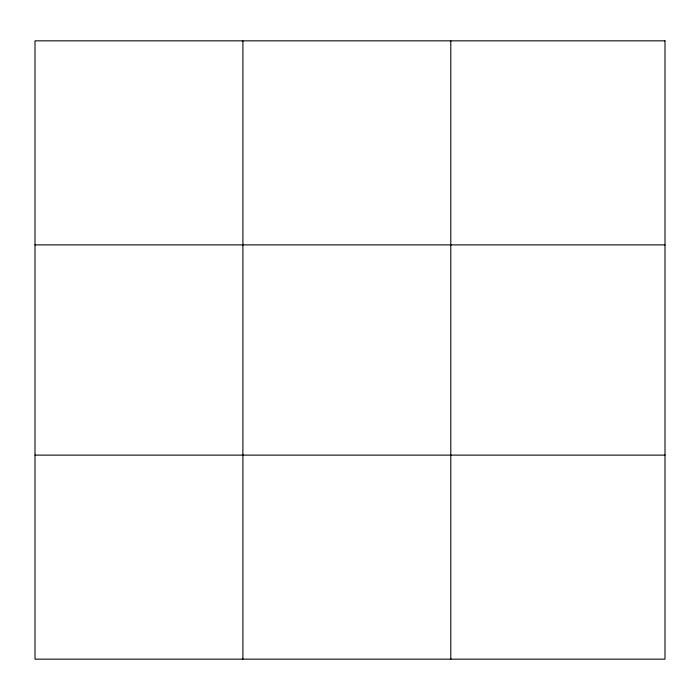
<?xml version="1.0" encoding="UTF-8"?>
<svg xmlns="http://www.w3.org/2000/svg" width="700" height="700" viewBox="0 0 700 700"><rect width="100%" height="100%" fill="white"/><g stroke="black" fill="none" stroke-linecap="round" stroke-linejoin="round"><path stroke-width="1.05" d="M242.9 659.155L242.9 40.845M450.8 659.155L450.8 40.845M35 244.886L665 244.886M35 455.114L665 455.114M665 40.845L665 659.155L35 659.155L35 40.845L665 40.845"/></g></svg>
